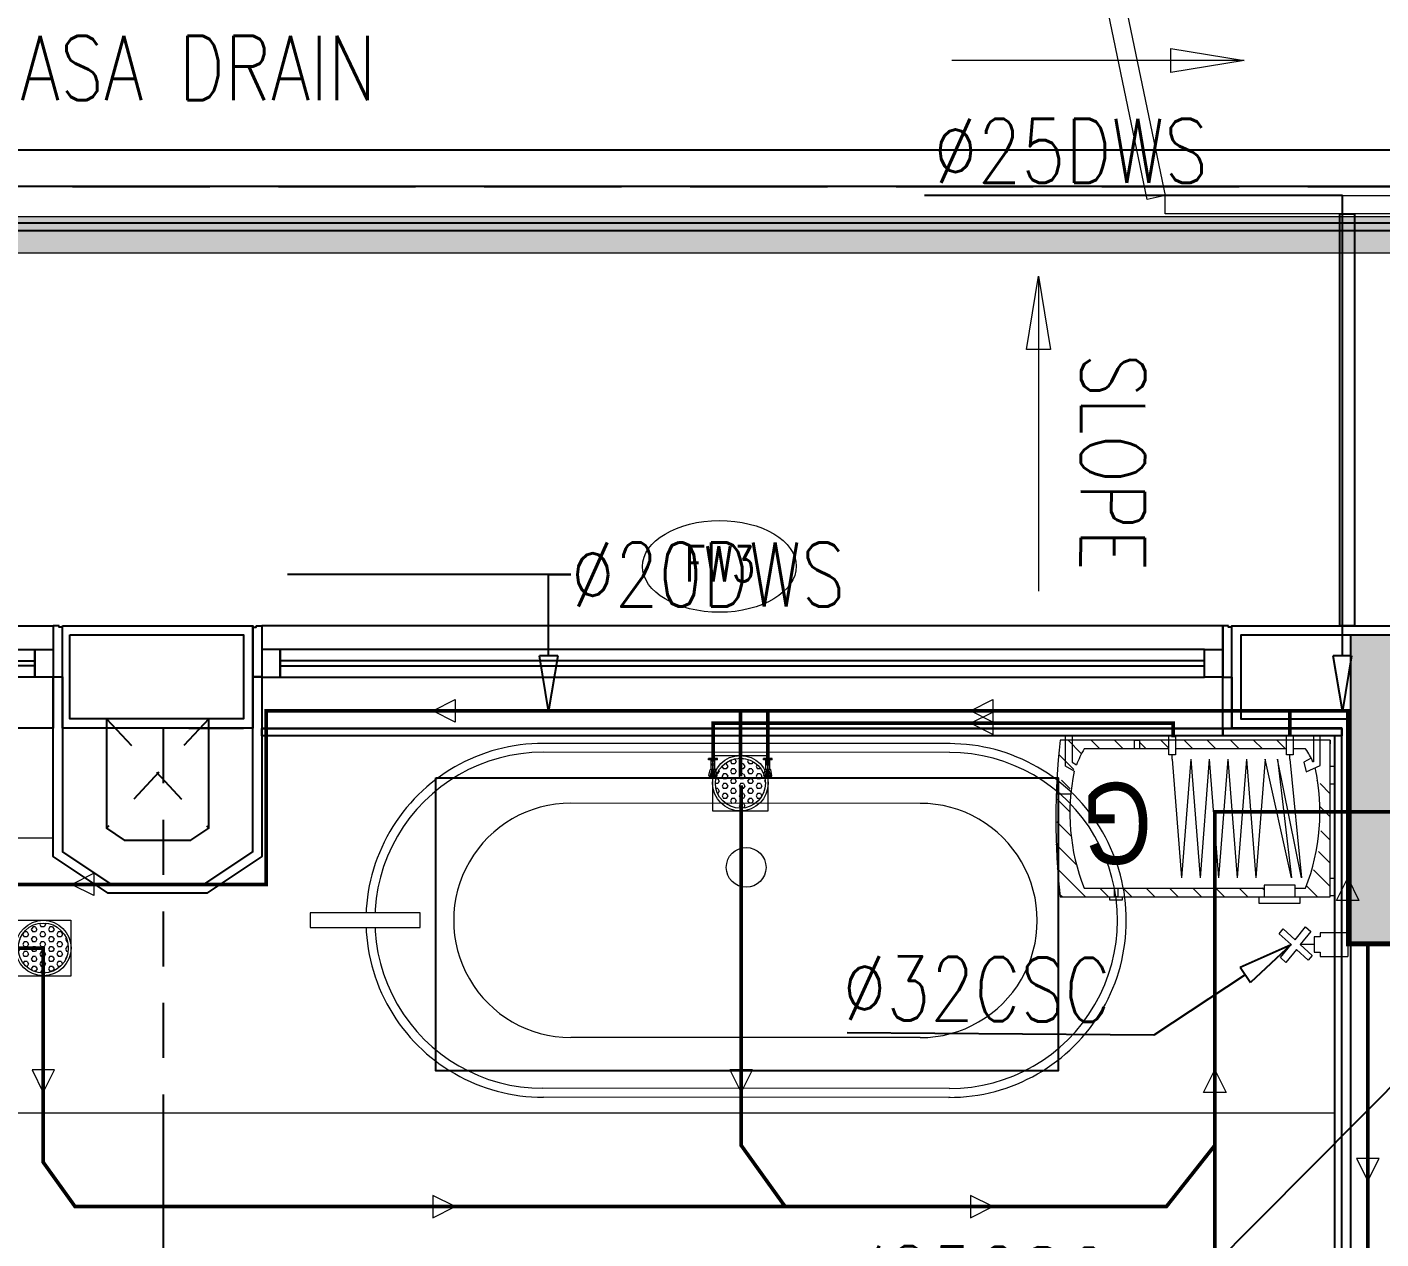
# Model space of a CAD drawing. Header units: metres. Extents: x 42 to 199, y -121 to 268.
# Drawn here: x 90.435 to 94.133, y 44.027 to 47.337 of the extents above; entities that cross this region are included whole.
import ezdxf
from ezdxf import colors
from ezdxf.entities.mleader import LeaderData, LeaderLine
from ezdxf.enums import TextEntityAlignment as Align
from ezdxf.math import Vec2, Vec3

# ---------------------------------------------------------------- set-up
doc = ezdxf.new("R2010")
doc.units = ezdxf.units.M
doc.header["$LTSCALE"] = 0.3
for name, pattern in [('ACAD_ISO04W100', [30, 24, -3, 0, -3]), ('CONTINOUS', [0]), ('DASHED', [0.75, 0.5, -0.25]), ('HIDDEN', [0.375, 0.25, -0.125])]:
    doc.linetypes.add(name, pattern=pattern)
doc.layers.get('0').update_dxf_attribs({"color": 8})
for name, color, linetype in [('A-Cols', 8, 'Continuous'), ('A-DWV', 8, 'Continuous'), ('A-ELEVATION 3', 8, 'Continuous'), ('A-flooring', 8, 'Continuous'), ('A-Glass', 8, 'Continuous'), ('A-Hidden-Above', 8, 'HIDDEN'), ('A-Plmb-Fixt', 8, 'Continuous'), ('A-Wall-Full', 8, 'Continuous'), ('A-Wall-Plst', 8, 'Continuous')]:
    doc.layers.add(name, color=color, linetype=linetype)
for name, color, linetype, lineweight in [('A-DOOR TAGS', 8, 'Continuous', 9), ('A-Furniture', 8, 'Continuous', 0), ('A-Plumbing Fixtures', 8, 'Continuous', 0), ('AGI- TEXT', 7, 'Continuous', 0), ('AGI-EX  RAIN WATER', 4, 'Continuous', 0), ('AGI-EX RAIN WATER', 4, 'Continuous', 0), ('AGI-FT', 4, 'Continuous', 0), ('AGI-HOT WATER PIPE', 1, 'Continuous', 0), ('AGI-PHE-BV', 4, 'Continuous', 0), ('AGI-PHE-EQT', 5, 'Continuous', 0), ('AGI-PHE-WP', 5, 'ACAD_ISO04W100', 0), ('AGI-PL-PLUMBING EQUPMENT', 4, 'Continuous', 0), ('DA HOUSE ARCH LAYOUT', 8, 'Continuous', 9), ('PHE - DWS', 3, 'DASHED', 0), ('PHE CLAMP', 7, 'Continuous', 0), ('PHE sanfix', 4, 'Continuous', 0)]:
    doc.layers.add(name, color=color, linetype=linetype, lineweight=lineweight)
doc.styles.add('ROMANS', font='romans.shx', dxfattribs={"width": 0.8, "height": 0.5})
doc.styles.add('RomanS-Narrow', font='romans.shx', dxfattribs={"width": 0.75})
doc.styles.get("Standard").update_dxf_attribs({"font": 'arial.ttf'})
doc.styles.add('T225', font='romans.shx', dxfattribs={"width": 0.8, "height": 0.25})
doc.dimstyles.get("Standard").update_dxf_attribs({"dimtxt": 0.3, "dimasz": 0.25, "dimexe": 0.18, "dimexo": 0.0625, "dimgap": 0.09, "dimtad": 0, "dimtih": 1, "dimtoh": 1, "dimzin": 0, "dimdsep": 46, "dimtxsty": 'Standard', "dimblk": 'ARCHTICK', "dimcen": 0.09, "dimclrd": 256, "dimclre": 256, "dimclrt": 256, "dimadec": 0, "dimazin": 0, "dimtfac": 1, "dimtofl": 0, "dimtmove": 0, "dimatfit": 3, "dimfxl": 1, "dimtolj": 1, "dimtzin": 0, "dimlwd": -1, "dimlwe": -1, "dimarcsym": 0})

# ---------------------------------------------------------------- blocks, each defined once
blk = doc.blocks.new('bathtub01')
at = {"layer": 'A-Plumbing Fixtures', "color": 4}
for p, q in [((2348.785199467908, 1918.126830116822), (2347.865174484971, 1918.126830116822)), ((2348.786273203959, 1918.146830689981), (2347.866302108136, 1918.146830689981)), ((2348.718473319576, 1918.011830116822), (2347.928176208304, 1918.011830116822)), ((2348.718473321546, 1917.481834558811), (2347.928179670921, 1917.481835324072)), ((2348.785199467796, 1917.366831263142), (2347.86517448497, 1917.366831263142)), ((2348.786273203957, 1917.346830689982), (2347.866302108138, 1917.346830689982))]:
    blk.add_line(p, q, dxfattribs=at)
blk.add_circle((2348.324741299441, 1917.866830689981), 0.04500128961019833, dxfattribs=at)
for centre, radius, start, end in [((2347.864744332759, 1917.746830689983), 0.4000030333185242, 89.77686624152136, 270.2231337587933), ((2347.864717358381, 1917.746830689982), 0.379999701794077, 89.93107512875252, 270.0689248715937), ((2348.784738266122, 1917.746830689981), 0.4000030333185189, 269.7768662417101, 90.22313375860452), ((2348.784765240501, 1917.746830689981), 0.3799997017936217, 269.9310751288155, 90.06892487149923), ((2347.92816907916, 1917.746833103049), 0.2649977791882843, 89.99804084368037, 270.002290068941), ((2348.71821435842, 1917.746832337816), 0.2649977792164278, 269.9977121784102, 90.00228740520498)]:
    blk.add_arc(centre, radius, start, end, dxfattribs=at)
blk = doc.blocks.new('FK_R_BLR_FINAL FLOOR PLANS_24.09.2020$0$Door Legend-flat-46')
at = {"color": 8, "linetype": 'ByBlock'}
blk.add_ellipse((-0.002139038156883544, 0.1060436137808409), major_axis=(0.2100402622127303, 0.0004315895749531378), ratio=0.5972767563751761, start_param=-3.141592653589793, end_param=3.141592653589793, dxfattribs=at)
blk = doc.blocks.new('zw$BD0')
at = {"layer": 'A-Cols', "ltscale": 0.25}
h = blk.add_hatch(color=256, dxfattribs=at)
h.dxf.hatch_style = 1
h.paths.add_polyline_path([(-0.1150036529074043, -0.4199912705855411), (-0.1149963470925712, 0.4199912705855411), (0.1150036529074328, 0.4199912705855411), (0.1149963470925996, -0.4199912705855411)])
blk.add_lwpolyline([(0.1149963470925996, -0.4199912705855411), (-0.1150036529074043, -0.4199912705855411), (-0.1149963470925712, 0.4199912705855411), (0.1150036529074328, 0.4199912705855411)], close=True, dxfattribs=at)
blk = doc.blocks.new('*U134')
at = {"color": 8}
for points in [[(4.391424628025996, -0.02500021300248464), (4.441424628026178, -0.02500021300248464), (4.441424628026178, 0.04999978699751537), (4.391424628025906, 0.04999978699751537)], [(4.441424628026178, 0.04999978699746989), (4.441424628026178, -0.02500021300248464), (6.446329430830338, -0.02500021300168732), (6.446329430830338, 0.04999978699826721)], [(6.49632943083052, -0.02500021300168732), (6.446329430830338, -0.02500021300168732), (6.446329430830338, 0.04999978699831269), (6.496329430830428, 0.04999978699831269)]]:
    blk.add_lwpolyline(points, close=True, dxfattribs=at)
at = {"layer": 'A-Glass', "color": 8}
blk.add_lwpolyline([(4.441424628026178, 0.01949978699760177), (4.441424628026178, 0.005499786997383484), (6.446329430830338, 0.005499786998180805), (6.446329430830338, 0.01949978699839909)], close=True, dxfattribs=at)
blk = doc.blocks.new('*U135')
at = {"color": 8}
for points in [[(4.391424628025996, -0.02500021300248464), (4.441424628026178, -0.02500021300248464), (4.441424628026178, 0.04999978699751537), (4.391424628025906, 0.04999978699751537)], [(4.441424628026178, 0.04999978699746989), (4.441424628026178, -0.02500021300248464), (6.966429835459636, -0.02500021300074033), (6.966429835459636, 0.04999978699921419)], [(7.016429835459818, -0.02500021300074033), (6.966429835459636, -0.02500021300074033), (6.966429835459636, 0.04999978699925967), (7.016429835459727, 0.04999978699925967)]]:
    blk.add_lwpolyline(points, close=True, dxfattribs=at)
at = {"layer": 'A-Glass', "color": 8}
blk.add_lwpolyline([(4.441424628026178, 0.01949978699760177), (4.441424628026178, 0.005499786997383484), (6.966429835459636, 0.00549978699912779), (6.966429835459636, 0.01949978699934607)], close=True, dxfattribs=at)
blk = doc.blocks.new('SCREEN')
at = {"layer": 'A-Furniture', "color": 8}
for points in [[(193.4445466271853, -52.95830702083845), (193.1126360114281, -51.36297339154116), (193.161587791031, -51.35278892917412), (193.4934984067882, -52.94812255847141)], [(195.1229936494076, -52.99811587064482), (193.4934986216233, -52.99812259878117), (193.4934984151748, -52.94812259878159), (195.1229934429591, -52.94811587064525)]]:
    blk.add_lwpolyline(points, close=True, dxfattribs=at)
at = {"layer": 'A-Hidden-Above', "color": 8, "linetype": 'Continuous', "ltscale": 3}
blk.add_lwpolyline([(209.7584332127927, -52.82311120047046), (209.7584332127927, -52.92311135464521), (185.4460168572197, -52.92311157550193), (185.3460643807467, -52.82311120047046)], close=True, dxfattribs=at)
blk = doc.blocks.new('BEAM LAYOUTS AND DEPTS AS PER SITE')
at = {"layer": 'A-Hidden-Above', "color": 8, "ltscale": 2}
blk.add_lwpolyline([(94.0261769086537, 45.4215679287018), (90.80617690864796, 45.4215679287018), (90.80617690864796, 41.86198223655867), (94.0261769086537, 41.86198223655867)], close=True, dxfattribs=at)
blk = doc.blocks.new('DA HOUSE ARCH LAYOUT')
at = {"color": 8, "transparency": 33554687}
blk.add_wipeout([(-11.749993890140061, 107.62999999999684), (-11.749993890134832, 78.68316207252866), (-4.669947249367226, 77.97929597043411), (-4.6699472541959075, 87.36994828760794), (20.940069732031287, 87.36994828760794), (20.940000278969116, 97.27000000000086), (30.137576517736715, 97.27000000000089), (30.137576517736715, 95.80041612293333), (30.150853751838028, 95.62017819422817), (30.206788362717052, 95.39363502803582), (30.290834200042696, 95.20583561426619), (30.42669194897715, 95.00818116519025), (30.587658875986705, 94.84929653419218), (30.746887007883334, 94.73851003840517), (30.915640343076813, 94.65645209638627), (31.11673982195968, 94.59626457431013), (31.367576517736705, 94.57041612293332), (31.672066553481056, 94.60870062914617), (31.947461873865947, 94.71568898040077), (32.18140752564379, 94.87814767472051), (32.441019651068004, 95.19989981216071), (32.49335452805222, 95.30491246856735), (32.558368714863875, 95.49233505687933), (32.586894798687396, 95.63866653332204), (32.596665807040985, 95.84773967856421), (32.578165097632265, 96.01807477823215), (32.54039968245745, 96.17107206082505), (32.47805869552529, 96.32931056685757), (32.42796384117911, 96.42369673733003), (32.3564891339726, 96.53182014086697), (32.22882999988488, 96.661473840979), (32.116124356404995, 96.77641619118387), (31.991422086181707, 96.86047117184899), (31.878629225632903, 96.91922134715779), (31.384318983086548, 97.03030217044099), (31.384318983086565, 97.16948897767845), (32.02480338966619, 97.16948897767845), (32.02480338966619, 106.33054221851091), (12.66245719179443, 106.3300000000005), (12.662374941911095, 107.62999999999163)], dxfattribs=at).dxf.layer = 'A-ELEVATION 3'
at = {"layer": 'A-DWV', "color": 8, "linetype": 'Continuous'}
blk.add_lwpolyline([(-3.085000471776823, 106.3301849102654), (-3.125000471776843, 106.3301849102654), (-3.124999785354532, 107.4549906560908), (-3.084999785354512, 107.4549906560908)], close=True, dxfattribs=at)
at = {"layer": 'A-ELEVATION 3', "color": 8, "ltscale": 0.25}
blk.add_line((-6.33999999998457, 104.9995856921438), (-6.33999999998457, 103.9449999999991), dxfattribs=at)
at = {"layer": 'A-ELEVATION 3', "color": 8}
for points in [[(-8.744902665383847, 106.3300775533861), (-6.639997862579321, 106.3300211074613), (-6.639997862579321, 106.0499904559786), (-8.744902665383847, 106.0500469019034)], [(-3.444997862558466, 106.3300775533861), (-6.07000306999231, 106.3300211074613), (-6.07000306999231, 106.0499904559786), (-3.444997862558466, 106.0500469019034)]]:
    blk.add_lwpolyline(points, close=True, dxfattribs=at)
for points in [[(-6.623991133775519, 106.3300775533861), (-6.639997862579321, 106.3300775533861), (-6.639997862579321, 106.1900234509475), (-6.614999999999611, 106.1900234509475), (-6.614999999999611, 106.3260775533855), (-6.623991133775519, 106.3260775533855), (-6.623991133775519, 106.3300775533855)], [(-6.086007661375788, 106.3300775533861), (-6.070000932571986, 106.3300775533861), (-6.070000932571986, 106.1900234509475), (-6.094998795151696, 106.1900234509475), (-6.094998795151696, 106.3260775533855), (-6.086007661375788, 106.3260775533855), (-6.086007661375788, 106.3300775533855)], [(-3.428991133754721, 106.3300622811424), (-3.444997862558466, 106.3300622811424), (-3.444997862558466, 106.1900081787038), (-3.419999999978813, 106.1900081787038), (-3.419999999978813, 106.3260622811418), (-3.428991133754721, 106.3260622811418), (-3.428991133754721, 106.3300622811418)]]:
    blk.add_lwpolyline(points, dxfattribs=at)
at = {"layer": 'A-flooring', "color": 8}
for points in [[(-6.614998931289449, 106.1900234509475), (-6.614999999999611, 105.7126999442949), (-6.482430507170875, 105.6243161314969), (-6.227570517429513, 105.6243205696214), (-6.09500093257202, 105.7127002928598), (-6.09500093257202, 106.1900234509475), (-6.070000932571986, 106.1900234509475), (-6.070000932571986, 105.6993206988976), (-6.22000093257202, 105.5993206988976), (-6.489999999999611, 105.599316002215), (-6.639999999999645, 105.6993206988976), (-6.639998931289483, 106.1900234509475)], [(-3.444997862558409, 106.1900057817217), (-3.419999999978813, 106.1900057817217), (-3.419999999978813, 106.0495856921437), (-3.444997862558409, 106.0495856921437)], [(-3.444997862558409, 106.0495856921437), (-3.119999999999891, 106.0495856921437), (-3.119999999999891, 106.0295856921437), (-3.444997862558409, 106.0295856921437)], [(-3.1399999999785, 102.5100000000008), (-3.119999999978461, 102.5100000000008), (-3.119999999993354, 106.0295856921437), (-3.139999999993336, 106.0295856921437)]]:
    blk.add_lwpolyline(points, close=True, dxfattribs=at)
at = {"layer": 'A-flooring', "color": 8, "transparency": 33554521}
blk.add_lwpolyline([(-3.444997862558409, 106.0295856921437), (-6.070000932571986, 106.0295856921437), (-6.070000932571986, 106.0495856921437), (-3.444997862558409, 106.0495856921437)], close=True, dxfattribs=at)
at = {"layer": 'A-Hidden-Above', "color": 8}
for p, q in [((-6.215000932571968, 106.075508111663), (-6.494999999999607, 105.7769203222018)), ((-6.494999999999607, 106.075508111663), (-6.215000932571968, 105.7769223438783))]:
    blk.add_line(p, q, dxfattribs=at)
at = {"layer": 'A-Plmb-Fixt', "color": 8}
blk.add_lwpolyline([(-5.595000466275394, 105.9145856921437), (-3.895000466275405, 105.9145856921437), (-3.895000466275405, 105.1145856921437), (-5.595000466275394, 105.1145856921437)], close=True, dxfattribs=at)
at = {"layer": 'A-Wall-Full', "color": 8, "transparency": 33554687}
blk.add_lwpolyline([(-6.595000932573498, 106.3050576437847), (-6.120000932571998, 106.3050576437847), (-6.120000932571998, 106.075508111663), (-6.595000932573498, 106.075508111663)], close=True, dxfattribs=at)
blk.add_lwpolyline([(-6.494999999999607, 106.075508111663), (-6.494999999999607, 105.7769203222018), (-6.446096959857016, 105.7443167642264), (-6.263904543009517, 105.74431993692), (-6.215000932571968, 105.7769223438783), (-6.215000932571968, 106.075508111663)], dxfattribs=at)
at = {"layer": 'A-Wall-Plst', "color": 8}
blk.add_lwpolyline([(-6.614998931289449, 106.3297982170084), (-6.09500093257202, 106.3300576437848), (-6.09500093257202, 106.050508111663), (-6.614998931289449, 106.0502486848866)], close=True, dxfattribs=at)
at = {"layer": 'A-Cols', "color": 8, "ltscale": 0.25}
blk.add_blockref('zw$BD0', (-2.980003652906646, 105.8849952585409), dxfattribs=at)
at = {"layer": 'A-DOOR TAGS', "color": 8}
ref = blk.add_blockref('FK_R_BLR_FINAL FLOOR PLANS_24.09.2020$0$Door Legend-flat-46', (-4.817874657658137, 106.3861158533946), dxfattribs=at)
ref.add_attrib('D1', 'FW3', dxfattribs={"layer": '0', "height": 0.09600000000002182, "style": 'RomanS-Narrow', "width": 0.7500000000000001}).set_placement((-4.818903797099608, 106.4991710497619, -3.366162431542412e-06), align=Align.MIDDLE)
at = {"layer": 'A-DWV', "color": 8, "xscale": -1}
blk.add_blockref('*U134', (-2.248573234553419, 106.2150059947224), dxfattribs=at)
at = {"layer": 'A-DWV', "color": 8}
blk.add_blockref('*U135', (-10.46142769801821, 106.2150059947224), dxfattribs=at)
at = {"layer": 'A-Plmb-Fixt', "color": 8, "xscale": 1.207748625537557, "yscale": 1.207748625537557, "zscale": 1.207748625537557, "rotation": 359.9728977485148}
blk.add_blockref('bathtub01', (-2842.028354190832, -2209.289180135073), dxfattribs=at)
at = {"color": 8}
blk.add_wipeout([(-5.637772638703723, 105.5454569453261), (-5.93777263870372, 105.5454569453261), (-5.93777263870372, 105.5054569453261), (-5.637772638703723, 105.5054569453261)], dxfattribs=at).dxf.layer = 'A-ELEVATION 3'
at = {"layer": 'A-ELEVATION 3', "color": 8}
blk.add_lwpolyline([(12.66237494476582, 107.5299581914606), (-11.65004141359361, 107.5299581914606), (-11.64999999999861, 87.46994648830665), (-3.900157825291615, 87.46995921127939), (-3.899999991796449, 91.47000000000025)], dxfattribs=at)
at = {"layer": 'A-Glass', "color": 8}
blk.add_lwpolyline([(12.51245719026383, 107.4299581903007), (-11.55004120714489, 107.4299581914606), (-11.55000020644729, 87.56994665247719), (-4.000153879578761, 87.56995904711526), (-3.999999999922466, 91.46999960542053), (-4.019999999906872, 91.47000039457996), (-4.020153090436224, 87.58995901428244), (-11.53000024773701, 87.58994668531129), (-11.5300411658551, 107.4099581914606), (12.51245719034569, 107.4099581903007)], close=True, dxfattribs=at)
at = {"layer": 'A-Hidden-Above', "color": 8, "ltscale": 5}
blk.add_lwpolyline([(-11.64999999999867, 87.47000000000025), (-11.64999999999867, 107.529958191451), (12.66237503925305, 107.5285796529441), (12.66245719179443, 106.3300000000005)], dxfattribs=at)
at = {"layer": 'A-Plumbing Fixtures', "color": 8}
blk.add_lwpolyline([(-9.54999999999319, 104.9995856921438), (-3.139999999991232, 104.9995856921438), (-3.139999999991232, 106.0295856921437), (-6.070000932571986, 106.0295856921437), (-6.070000932571986, 105.6993206988976), (-6.22000093257202, 105.5993206988976), (-6.490238528594034, 105.5994750287466), (-6.639999999999645, 105.6993206988976), (-6.639999465644564, 105.7495194438323), (-8.744900527963523, 105.7496519404554), (-8.744900527963523, 105.6995856921438), (-8.894900527963557, 105.5995856921438), (-9.549998234959958, 105.599567292476)], close=True, dxfattribs=at)
at = {"layer": 'A-Plumbing Fixtures', "color": 4}
blk.add_lwpolyline([(-5.637772638703723, 105.5454569453261), (-5.937772638703734, 105.5454569453261), (-5.937772638703734, 105.5054569453261), (-5.637772638703723, 105.5054569453261)], close=True, dxfattribs=at)
at = {"layer": 'A-Wall-Full', "color": 8, "transparency": 33554687}
blk.add_lwpolyline([(-4.51499999999993, 97.45500000000064), (-4.51499999999993, 102.2350000000009), (-6.594999999999629, 102.2350000000009), (-6.594999999999629, 103.9199999999991), (-6.364999999999441, 103.9199999999991), (-6.364999999999441, 102.4650000000007), (-3.939997862558528, 102.4650000000007), (-3.939997862558528, 102.3400000000007), (-3.399997862558507, 102.3400000000007), (-3.399997862558507, 102.4650000000007), (-3.094999999999857, 102.4650000000007), (-3.094999999999857, 106.0750469019034), (-3.394999999978779, 106.0749654981863), (-3.394999999978779, 106.3050576437847), (-2.864999999998759, 106.3050576437847)], dxfattribs=at)
at = {"layer": 'A-Wall-Plst', "color": 8}
blk.add_lwpolyline([(-6.619999999999663, 102.2100000000009), (-6.619999999999663, 103.9449999999991), (-6.339999999999463, 103.9449999999991), (-6.339999999999463, 102.4900000000007), (-3.914997862558494, 102.4900000000007), (-3.914997862558494, 102.3650000000007), (-3.424997862558484, 102.3650000000007), (-3.424997862558484, 102.4900000000007), (-3.119999999999891, 102.4900000000007), (-3.119999999999891, 106.0500401173399), (-3.419999999978813, 106.0499587136229), (-3.419999999978813, 106.3300576437848), (-2.839999999998781, 106.3300576437848)], dxfattribs=at)
at = {"layer": 'A-Cols', "color": 8}
blk.add_blockref('BEAM LAYOUTS AND DEPTS AS PER SITE', (-97.14617690863247, 60.62801776344192), dxfattribs=at)
at = {"layer": 'A-Hidden-Above', "color": 8, "ltscale": 0.25}
blk.add_blockref('SCREEN', (-197.0960582708815, 160.4531112004621), dxfattribs=at)
blk = doc.blocks.new('CARE-FTLOOR TRAP')
at = {"layer": 'PHE sanfix', "ltscale": 0.025}
h = blk.add_hatch(dxfattribs=at)
h.set_pattern_fill('HEX', color=256, scale=94.70752068547282, angle=179.1252888537042, style=0)
h.set_pattern_definition([(179.1252888537042, (3474.058323983554, -9141.881599650631), (-0.3130258950920054, -20.50239025053673), [11.8384400856841, -23.6768801713682]), (299.1252888537041, (3474.058323983554, -9141.881599650631), (17.91210374281323, 9.980106748076324), [11.83844008568409, -23.67688017136819]), (239.1252888537042, (3462.221263457395, -9141.700874063376), (17.59907784772122, -10.52228350246041), [11.83844008568409, -23.67688017136817])])
h.paths.add_polyline_path([(-104.1661326390313, 1.590385146264452, 1), (104.1661326391186, -1.590385146249901, 1)])
for p, q in [((-116.4994204005925, -114.6699595595564), (-112.7738224631757, 117.3682988210785)), ((-112.7738224631757, 117.3682988210785), (115.8309370277566, 113.6978290277766)), ((115.8309370277566, 113.6978290277766), (112.1053392151953, -118.3404293979693)), ((112.1053392151953, -118.3404293979693), (-116.4994204005925, -114.6699595595564))]:
    blk.add_line(p, q, dxfattribs=at)
for radius in [115.5431752362768, 104.1782727540202]:
    blk.add_circle((0, 0), radius, dxfattribs=at)
blk = doc.blocks.new('JRKGRG')
at = {"layer": 'AGI-PL-PLUMBING EQUPMENT', "color": 4, "linetype": 'Continuous', "lineweight": 0, "ltscale": 50}
for p, q in [((2755326.877388259, -167815.3750904262, -5.554177062138695e-05), (2755326.877388259, -167846.9330623896, -5.554177062138695e-05)), ((2755330.955130888, -167815.3750904262, -5.554177062138695e-05), (2755326.877388259, -167815.3750904262, -5.554177062138695e-05)), ((2755330.955130888, -167815.3750904262, -5.554177062138695e-05), (2755330.955130888, -167846.9330623896, -5.554177062138695e-05)), ((2755366.126629169, -167822.7872859237, -5.554177322115291e-05), (2755366.126629169, -167839.5208668913, -5.554177322115291e-05)), ((2755388.038582637, -167816.6617645852, -5.554177322115291e-05), (2755367.602706502, -167820.9677751011, -5.554177322115291e-05)), ((2755390.281432355, -167818.4812754079, -5.554177322115291e-05), (2755390.281432355, -167843.8268774004, -5.554177322115291e-05)), ((2755330.955130888, -167846.9330623896, -5.554177062138695e-05), (2755326.877388259, -167846.9330623896, -5.554177062138695e-05)), ((2755343.412295702, -167824.1294364114, -5.554180296159636e-05), (2755330.955130888, -167824.1294364114, -5.554179956801205e-05)), ((2755344.865880029, -167831.1540764076, -5.554177467433261e-05), (2755330.955130888, -167831.1540764076, -5.554177062138695e-05)), ((2755366.126629169, -167838.1787164102, -5.554180981529729e-05), (2755330.955130888, -167838.1787164102, -5.554179956801205e-05)), ((2755366.126629169, -167824.1294364114, -5.554180981529729e-05), (2755343.412295702, -167824.1294364114, -5.554180296159636e-05)), ((2755366.126629169, -167831.1540764076, -5.55417808687266e-05), (2755352.215880029, -167831.1540764076, -5.554177681578095e-05)), ((2755388.038582637, -167845.6463882232, -5.554177322115291e-05), (2755367.602706502, -167841.3403777141, -5.554177322115291e-05))]:
    blk.add_line(p, q, dxfattribs=at)
at = {"layer": 'AGI-PL-PLUMBING EQUPMENT', "color": 4, "linetype": 'Continuous', "lineweight": 0}
for p, q in [((2755326.877388259, -167826.2540764075, -5.55417705949481e-05), (2755326.125295236, -167826.2540764075, -0.0007365651531198213)), ((2755326.877388259, -167836.0540764079, -5.554177063079831e-05), (2755326.125295236, -167836.0540764079, -0.0007365651531542046))]:
    blk.add_line(p, q, dxfattribs=at)
at = {"layer": 'AGI-PL-PLUMBING EQUPMENT', "color": 4, "linetype": 'Continuous', "lineweight": 0, "ltscale": 0.3}
blk.add_line((2755326.877388259, -167831.1540764079, -5.554177062138695e-05), (2755326.125295236, -167831.1540764079, -5.554177062138695e-05), dxfattribs=at)
at = {"layer": 'AGI-PL-PLUMBING EQUPMENT', "color": 4, "linetype": 'Continuous', "lineweight": 0, "ltscale": 50, "elevation": -5.554177062141415e-05}
for points in [[(2755390.28143425, -167821.317757326), (2755366.126629398, -167827.5543960959)], [(2755390.281432355, -167827.0561950711), (2755366.126629496, -167829.4288800618)], [(2755390.281432355, -167835.2954935728), (2755366.126629496, -167832.5120392055)], [(2755390.281432355, -167840.9903972873), (2755366.126629169, -167834.3865234953)]]:
    blk.add_lwpolyline(points, dxfattribs=at)
for points in [[(2755390.281432251, -167840.9903974169, 0.3727064056128331), (2755390.28143425, -167821.317757326)], [(2755390.281431939, -167835.2954947217, 0.1765557106769513), (2755390.281430785, -167827.0126545367)]]:
    blk.add_lwpolyline(points, format="xyb", dxfattribs=at)
at = {"layer": 'AGI-PL-PLUMBING EQUPMENT', "color": 4, "linetype": 'Continuous', "lineweight": 0, "ltscale": 50}
blk.add_circle((2755348.540880029, -167831.1540764076, -5.554177574505676e-05), 3.675, dxfattribs=at)
for centre, radius, start, end in [((2755367.986092692, -167822.7872859237, -5.554177322115291e-05), 1.859463529519999, 101.8986469311019, 180), ((2755388.421968833, -167818.4812754079, -5.554177322115291e-05), 1.859463529519999, 0, 101.8986469311019), ((2755378.918660755, -167831.1540762191, -5.554177062138695e-05), 17.02094020785788, 311.8802383992125, 48.11975479222939), ((2755367.986092692, -167839.5208668913, -5.554177322115291e-05), 1.859463529519999, 180, 258.1013530688981), ((2755388.421968833, -167843.8268774004, -5.554177322115291e-05), 1.859463529519999, 258.1013530688981, 0)]:
    blk.add_arc(centre, radius, start, end, dxfattribs=at)
blk = doc.blocks.new('direction')
at = {"color": 0}
blk.add_lwpolyline([(-1.224999999976717, 2.450000000004366), (0, 0), (1.224999999976717, 2.450000000004366), (-1.224999999976717, 2.450000000004366)], dxfattribs=at)
blk = doc.blocks.new('BV')
at = {"layer": 'AGI-PHE-BV'}
for p, q in [((4734.47659712637, -2917.555045034763), (4734.47659712637, -2919.079588978308)), ((4734.47659712637, -2917.555045034763), (4735.776054430555, -2917.555045034763)), ((4735.776054430555, -2919.079588978308), (4735.776054430555, -2917.555045034763)), ((4734.47659712637, -2919.079588978308), (4734.700856945591, -2919.079588978308)), ((4734.700856945591, -2919.079588978308), (4734.700856945591, -2919.418374224276)), ((4735.551794611333, -2919.418374224276), (4735.551794611333, -2919.079588978308)), ((4735.551794611333, -2919.079588978308), (4735.776054430555, -2919.079588978308)), ((4734.143713980284, -2919.885625637075), (4734.410573048298, -2919.592938769575)), ((4734.859466710599, -2920.469112148133), (4734.143713980284, -2919.885625637075)), ((4734.410573048298, -2919.592938769575), (4735.126325778462, -2920.176425280936)), ((4734.700856945591, -2919.418374224276), (4735.551794611333, -2919.418374224276)), ((4735.126325778462, -2919.418374224276), (4735.126325778462, -2920.176425280936)), ((4735.126325778462, -2920.176425280936), (4735.725002609919, -2919.519805861188)), ((4735.991861677782, -2919.737351194588), (4735.393184846287, -2920.393970614488)), ((4735.725002609919, -2919.519805861188), (4735.991861677782, -2919.737351194588)), ((4734.260789879142, -2921.125731567881), (4734.859466710599, -2920.469112148133)), ((4735.126325778462, -2920.686657481534), (4734.527648946967, -2921.343276901735)), ((4735.842078508627, -2921.270143993046), (4735.126325778462, -2920.686657481534)), ((4735.393184846287, -2920.393970614488), (4736.108937576603, -2920.977457125546)), ((4734.527648946967, -2921.343276901735), (4734.260789879142, -2921.125731567881)), ((4736.108937576603, -2920.977457125546), (4735.842078508627, -2921.270143993046))]:
    blk.add_line(p, q, dxfattribs=at)
blk = doc.blocks.new('_ClosedBlank')
at = {"color": 0, "linetype": 'ByBlock', "lineweight": -2}
for p, q in [((-1, 0.1666666666666667), (0, 0)), ((-1, 0.1666666666666667), (-1, -0.1666666666666667)), ((0, 0), (-1, -0.1666666666666667))]:
    blk.add_line(p, q, dxfattribs=at)
blk = doc.blocks.new('CARE GYZER')
at = {"layer": 'PHE sanfix', "linetype": 'Continuous', "ltscale": 0.2}
h = blk.add_hatch(dxfattribs=at)
h.set_pattern_fill('ANSI31', color=1, scale=0.4599654795504084, angle=-89.8074450808994, style=0)
h.set_pattern_definition([(315.1925549191005, (497.5569102890304, 939.8160084399251), (1.029175676924088, 1.036116566487546), [])])
edge = h.paths.add_edge_path()
edge.add_line((23.36946103528258, -4.734708107921498), (24.81250947485118, -4.704977057540842))
edge.add_arc((-10.85517502714204, -5.408908452521238), 35.67463016125838, 1.130633044119772, 8.853924964183426)
edge.add_line((24.39435475642676, 0.08198283941510454), (19.58233342545373, 0.06581093505519675))
edge.add_line((19.58233342545373, 0.06581093505519675), (19.58493038801771, -0.7069267067554392))
edge.add_line((19.58493038801771, -0.7069267067554392), (22.27720083410324, -0.6978787127474133))
edge.add_arc((5.457328589623387, -7.415078362153949), 18.1115673935364, 8.510588053210881, 21.769836495636014, ccw=False)
h.paths.add_polyline_path([(19.29055414351842, -0.7079160258263073), (19.28795718095353, 0.06482161598432867), (6.26469445326984, 0.02105394647514913), (6.267291415832005, -0.7516836953363963)])
edge = h.paths.add_edge_path()
edge.add_line((2.561990106901249, -0.7641362125368687), (3.507514123645706, -0.7609585616246477))
edge.add_line((3.507514123645706, -0.7609585616246477), (3.504917161081721, 0.01177908018689777))
edge.add_line((3.504917161081721, 0.01177908018689777), (0.3679703056341168, 0.00123664883813035))
edge.add_line((0.3679703056341168, 0.00123664883813035), (0.4040804517144352, -10.74349627540596))
edge.add_line((0.4040804517144352, -10.74349627540596), (1.305607700488508, -10.7404664857504))
edge.add_line((1.305607700488508, -10.7404664857504), (1.298042332659861, -8.489357981507965))
edge.add_line((1.298042332659861, -8.489357981507965), (1.3203271724558, -7.889117570522725))
edge.add_arc((13.37675774000832, -6.319496602008751), 12.15817535714194, 152.8112128871716, 187.4175903840802, ccw=False)
edge = h.paths.add_edge_path()
edge.add_line((1.61143888800413, -10.7893987486296), (1.53783238540111, -10.72845685947503))
edge.add_line((1.53783238540111, -10.72845685947503), (1.535235422843492, -9.955719217678036))
edge.add_line((1.535235422843492, -9.955719217678036), (1.72533933342012, -11.36959303608881))
edge.add_arc((20.01893291095118, -7.477021415014695), 18.70314625417545, 185.7832536708424, 192.0124302349763, ccw=False)
edge.add_line((1.410981875876704, -9.361653496177475), (1.465677401788334, -9.840152773360165))
edge.add_line((1.465677401788334, -9.840152773360165), (1.61143888800413, -10.7893987486296))
h.paths.add_polyline_path([(4.294292891595433, -13.1482920574017), (4.296889862256648, -13.92103210746336), (14.19529108355437, -13.88776625370792), (14.19269411289952, -13.11502620364536)])
h.paths.add_polyline_path([(17.39663273439601, -13.87700500054871), (17.39403577183202, -13.10426735875899), (14.7814466018981, -13.11304756550726), (14.78404356446208, -13.88578520730152)])
edge = h.paths.add_edge_path()
edge.add_line((24.44118730650462, -13.85333256308422), (24.79225915580264, -9.0637850950543))
edge.add_line((24.79225915580264, -9.0637850950543), (23.53296568183285, -8.555349014433261))
edge.add_arc((16.66613542666223, -9.144672657403241), 6.892072265254482, -34.897699694921414, 4.905206840734991, ccw=False)
edge.add_line((22.31883973314052, -13.0877164224421), (17.8356001385846, -13.10278338015451))
edge.add_line((17.8356001385846, -13.10278338015451), (17.838197109254, -13.87552343020889))
edge.add_line((17.838197109254, -13.87552343020889), (24.44118730650462, -13.85333256308422))
edge = h.paths.add_edge_path()
edge.add_line((24.81643517943394, -4.717703556262741), (23.37138651165157, -4.747607234507136))
edge.add_arc((12.69954893960307, -6.888556105631277), 10.88447422859523, -4.34354788758651, 11.343903914563214, ccw=False)
edge.add_line((23.55276140848036, -7.71290939055234), (23.96482766181089, -8.357984867214327))
edge.add_line((23.96482766181089, -8.357984867214327), (24.39076823084997, -10.66288349462411))
edge.add_line((24.39076823084997, -10.66288349462411), (24.71694989875398, -10.67998167040795))
edge.add_arc((105.6017649977829, -9.047639116681664), 80.90128463638139, 176.9319939851916, 181.1561335094904, ccw=False)
at = {"layer": 'PHE sanfix', "color": 1, "linetype": 'ByBlock', "lineweight": -2}
for p, q in [((0.0002782460005619214, -0.08279331876565266), (0.3682485516337692, -0.08155666992661281)), ((0.005534003562388534, -1.646667117670404), (0.3735043091883199, -1.645430468832274)), ((0.03372434648917988, -10.03482775366138), (0.4016946521160207, -10.03359110482324)), ((0.0389801040664679, -11.59870155256613), (0.4069504096923993, -11.597464903728))]:
    blk.add_line(p, q, dxfattribs=at)
at = {"layer": 'PHE sanfix', "color": 8, "linetype": 'ByBlock'}
for p, q in [((3.996825024988539, -12.22935561239592), (2.946782544809139, -1.682779183223829)), ((2.946782544809139, -1.682779183223829), (5.104550478762576, -12.22563284625176)), ((5.104550478762576, -12.22563284625176), (3.823632023021673, -1.679832328892189)), ((3.823632023021673, -1.679832328892189), (6.204646858744127, -12.22193571936441)), ((6.204646858744127, -12.22193571936441), (6.997124391535181, -1.669167077941893)), ((7.860513234045357, -12.21637079959237), (6.997124391535181, -1.669167077941893)), ((7.860513234045357, -12.21637079959237), (8.652990766845505, -1.663602158168942)), ((9.516379609362957, -12.21080587981851), (8.652990766845505, -1.663602158168942)), ((9.516379609362957, -12.21080587981851), (10.3088571421622, -1.658037238395991)), ((11.17224598467965, -12.20524096004556), (10.3088571421622, -1.658037238395991)), ((11.17224598467965, -12.20524096004556), (11.96472351747161, -1.652472318622131)), ((12.82811235999543, -12.19967604027261), (11.96472351747161, -1.652472318622131)), ((12.82811235999543, -12.19967604027261), (13.6205898927883, -1.64690739884918)), ((14.48397873530485, -12.19411112049875), (13.6205898927883, -1.64690739884918))]:
    blk.add_line(p, q, dxfattribs=at)
at = {"layer": 'PHE sanfix', "color": 1}
for p, q in [((23.55731528504111, -9.067935407945697), (24.82715785753135, -9.063667809940853)), ((2.117697110036715, -12.34613522230666), (2.754927997631057, -11.98348347503179)), ((2.754927997631057, -11.98348347503179), (2.54499656788721, -11.10514275536298)), ((3.996825024988539, -12.22935561239592), (3.998198167611008, -12.63794024131676)), ((14.48397873530485, -12.19411112049875), (14.48535187792095, -12.60269574941958))]:
    blk.add_line(p, q, dxfattribs=at)
at = {"layer": 'PHE sanfix', "color": 1, "linetype": 'ByBlock', "lineweight": -2}
blk.add_lwpolyline([(0.4137166437876658, -13.61078764155263), (0.4148031298036585, -13.9340763444452), (24.44118758059813, -13.85333015386823, 0.0583903415570606), (24.39435475642676, 0.08198283941510454), (0.3679703056341168, 0.00123664883813035), (0.4148031298036585, -13.9340763444452)], format="xyb", close=True, dxfattribs=at)
for points in [[(6.724657335304073, 0.02259975752349419), (6.722802362048242, 0.5745552159614817), (3.043099305797114, 0.5621887275765403), (3.044954279052945, 0.01023326913855271)], [(0.005534003562388534, -1.646667117670404), (0.0002782460005619214, -0.08279331876565266)], [(0.0389801040664679, -11.59870155256613), (0.03372434648917988, -10.03482775366138)]]:
    blk.add_lwpolyline(points, dxfattribs=at)
at = {"layer": 'PHE sanfix', "color": 1}
blk.add_lwpolyline([(3.504917161081721, 0.01177908018689777), (3.508441610262707, -1.036936290844096), (6.268218902457193, -1.027661424554935), (6.26469445326984, 0.02105394647514913)], close=True, dxfattribs=at)
at = {"layer": 'PHE sanfix', "color": 1, "ltscale": 0.5}
for points in [[(19.98710076163934, 0.06717124876286107), (18.8831898447761, 0.06346130224756052), (18.88220052570341, 0.3578375467486694), (19.98611144256574, 0.3615474932630605)], [(19.29055414351842, -0.7079160258263073), (19.28795718095353, 0.06482161597068625), (19.58233342545373, 0.06581093504155433), (19.58493038801771, -0.7069267067554392)], [(3.709497678881235, -14.32777567352787), (3.703821923111718, -12.63892956038671), (4.292574412110298, -12.63695092224589), (4.298250167877995, -14.32579703538704)], [(14.19665138918299, -14.29253118162978), (14.19097563341438, -12.60368506848954), (14.77972812241933, -12.6017064303478), (14.78540387818884, -14.29055254348805)], [(17.39663273439601, -13.87700500054871), (17.3940357718393, -13.10426735875171), (17.83560013859187, -13.10278338014541), (17.83819710114858, -13.8755210219424)]]:
    blk.add_lwpolyline(points, close=True, dxfattribs=at)
at = {"layer": 'PHE sanfix', "color": 1}
for points in [[(3.507514123645706, -0.7609585616246477), (2.561990106901249, -0.7641362125368687)], [(22.27720083409895, -0.6978787127482065), (6.267291415832005, -0.7516836953363963)], [(2.603629005957373, -13.15397392221166), (3.705540402596853, -13.15027069554344)], [(4.294292891595433, -13.1482920574017), (14.19269411289952, -13.11502620364536)], [(14.78144660190537, -13.11304756550817), (22.3188397331478, -13.0877164224421)]]:
    blk.add_lwpolyline(points, dxfattribs=at)
at = {"layer": 'PHE sanfix', "color": 1, "ltscale": 0.5}
for points in [[(2.54499656788721, -11.10514275536298), (1.30876501075727, -11.67993805054903), (1.317690692319047, -14.33581389097799), (1.906443181317627, -14.33383525283625), (1.898672520751461, -12.02164099551192), (1.949890490549, -11.99857365672354)], [(23.18848784404781, -11.10762016191438), (23.97555033990739, -11.54856493625357), (23.98466151880075, -14.2596363225266), (23.39590902980217, -14.26161496066834), (23.38795287191169, -11.89422515749993), (22.99643463554185, -11.67488054217483)]]:
    blk.add_lwpolyline(points, dxfattribs=at)
at = {"layer": 'PHE sanfix', "color": 1}
for centre, radius, start, end in [((20.01893291094984, -7.47702141501486), 18.7031462541741, 158.9662733719826, 192.344684597973), ((5.457328590237921, -7.41507836202527), 18.11156739290959, 348.2362008175837, 21.76983649458211), ((8.556585251776596, -9.023077616348928), 7.245825857299991, 204.2036733574176, 214.7576900615186), ((14.59402463054812, -8.513996669286826), 8.977286937028682, 329.371011603512, 339.3843141858227)]:
    blk.add_arc(centre, radius, start, end, dxfattribs=at)
at = {"layer": 'PHE sanfix', "color": 0, "linetype": 'ByBlock', "insert": (16.2449090944292, -2.882393531114758, -0.04757885967577669), "char_height": 7.207961218604108, "width": 118.12852870801, "attachment_point": 1, "rotation": 0.1925549190911681, "style": 'T225'}
blk.add_mtext('{\\fSansSerif|b0|i0|c2|p2;G}', dxfattribs=at)
blk = doc.blocks.new('_ArchTick')
at = {"color": 6, "linetype": 'ByBlock', "const_width": 0.045}
blk.add_lwpolyline([(-0.1499999999999773, -0.1500000000000909), (0.1499999999999773, 0.1500000000000909)], dxfattribs=at)

msp = doc.modelspace()

# ---------------------------------------------------------------- block references
at = {"layer": 'DA HOUSE ARCH LAYOUT'}
msp.add_blockref('DA HOUSE ARCH LAYOUT', (97.14617690863253, -60.62801776344169), dxfattribs=at)

# ---------------------------------------------------------------- next in the draw order: hatches: boundary and pattern name
at = {"layer": 'AGI-EX RAIN WATER'}
h = msp.add_hatch(dxfattribs=at)
h.set_pattern_fill('ANGLE', color=256, scale=0.01)
h.set_pattern_definition([(0, (0, 0), (0, 0.06985000000000001), [0.0508, -0.01905]), (90, (0, 0), (-0.06985000000000001, 4.277078946022131e-18), [0.0508, -0.01905])])
h.paths.add_polyline_path([(93.12610886710839, 26.9593871900584), (93.12610886710839, 27.05938324446829), (92.2835409226918, 27.05941648874585), (87.71664736355424, 27.05941648874585), (85.71342706968483, 27.05941648874585), (85.68840052173363, 39.83964028674766), (85.68840052173363, 46.71997069597442), (109.6583339063208, 46.71966491824166), (109.6583351819928, 46.81966491823353), (85.58840052173363, 46.81997197165458), (85.58840052173363, 39.83954237561266), (85.61362270040749, 26.95941648874585), (87.71664736355424, 26.95941648874585)])

# ---------------------------------------------------------------- next in the draw order: linework, layer by layer
msp.add_lwpolyline([(93.12610886710839, 30.83878744343469), (93.12610886710839, 26.9593871900584), (87.71664736355424, 26.95941648874585), (85.61362270040749, 26.95941648874585), (85.58840052173363, 39.83954237561301), (85.58840052173363, 46.81997197165458), (109.6583351819928, 46.81966491823353), (109.6583339063208, 46.71966491824166), (85.68840052173363, 46.71997069597442), (85.68840052173363, 39.83964028674741), (85.71342706968483, 27.05941648874585), (87.71664736355424, 27.05941648874585), (92.2835409226918, 27.05941648874585), (92.2835409226918, 30.83878704888679), (93.12617678265664, 30.83878744346649)], dxfattribs=at)
at = {"layer": 'AGI-HOT WATER PIPE', "linetype": 'ByBlock', "ltscale": 0.25, "const_width": 0.01, "elevation": -0.05000000000000002}
msp.add_lwpolyline([(92.30859061663229, 45.33085316836788), (92.30859061663229, 45.43555941566991), (93.56596247115512, 45.43555941566991), (93.56596247115512, 45.39720467688348)], dxfattribs=at)
at = {"layer": 'AGI-PHE-WP', "linetype": 'ByBlock', "ltscale": 0.25, "const_width": 0.01, "elevation": -0.05000000000000002}
for points in [[(92.38547276247267, 45.26625291248506), (92.38547276247267, 44.2826128470177), (92.50574226479655, 44.11514874139183)], [(93.95139109569396, 41.98198223655911), (93.76758322759086, 41.98198223655911), (93.67959786831979, 42.05329303510482), (93.67959786831979, 45.19330106042802), (94.55036200814611, 45.19338845357861)], [(90.478983409626, 44.82428017039279), (90.478983409626, 44.23612288905736), (90.56586471758995, 44.11514874139183), (93.54702373090494, 44.11514874139183), (93.67959786831979, 44.2826128470177)]]:
    msp.add_lwpolyline(points, dxfattribs=at)
at = {"layer": 'PHE - DWS', "linetype": 'ByBlock', "ltscale": 0.25, "const_width": 0.01, "elevation": -0.05000000000000002}
for points in [[(89.0834166956417, 44.93038453643458), (89.0834166956417, 44.99555280444842), (91.08803818879959, 44.99555280444842), (91.08803818879959, 45.46944925970863), (94.04274940264598, 45.46944925970863), (94.04274940264598, 44.83098864007651), (94.32397967805174, 44.83098864007651), (94.32397967805174, 45.17749989988693), (94.44524476103929, 45.17749989988693)], [(92.45836362170107, 45.32208983381426), (92.45836362170107, 45.46944925970863)], [(93.88460369329398, 45.40156792870201), (93.88460369329398, 45.46944925970863)], [(91.08367690863295, 42.0170345215347), (91.08367690863295, 41.66700019888082), (92.23160345310706, 41.66700019888082), (92.23160345310706, 41.86198223656358), (92.88081316489497, 41.86198223656358), (92.88081316489617, 41.66700019888033), (94.09748221564224, 41.66700019888033), (94.09748221564224, 44.83098864007651), (94.04274940264598, 44.83098864007651)]]:
    msp.add_lwpolyline(points, dxfattribs=at)
at = {"layer": 'PHE - DWS', "color": 51, "linetype": 'ByBlock', "ltscale": 0.25, "true_color": 0xf7f281, "const_width": 0.01, "elevation": -0.05000000000000002}
for points in [[(92.38359061678086, 45.29033689404424), (92.38336362170106, 45.46944925970863)], [(90.478983409626, 44.82156792870251), (90.0334166972521, 44.82156792870251), (90.0334166972521, 44.90559326153154), (90.0334166972521, 44.82156792870251), (88.9334166972521, 44.82156792870251), (88.9334166972521, 44.90658204758348)]]:
    msp.add_lwpolyline(points, dxfattribs=at)

# ---------------------------------------------------------------- next in the draw order: block references
at = {"layer": 'AGI-EX  RAIN WATER', "xscale": 0.03069572942172797, "yscale": 0.03069572942172797, "zscale": 0.03069572942172797, "rotation": 179.8074423535778}
msp.add_blockref('CARE GYZER', (94.0061768916942, 44.96138621537138, -0.05000000000000002), dxfattribs=at)
at = {"layer": 'AGI-FT', "xscale": 0.0006560697574302621, "yscale": 0.0006560697574302621, "zscale": 0.0006560697574302621, "rotation": 0.9198599458406358}
for p in [(92.38336362170106, 45.27188897973441, -0.05000000000135005), (90.478983409626, 44.82156792870251, -0.05000000000135005)]:
    msp.add_blockref('CARE-FTLOOR TRAP', p, dxfattribs=at)
at = {"layer": 'AGI-PHE-BV', "xscale": 0.04946146391406821, "yscale": 0.04946146391406821, "zscale": 0.04946146391406821, "rotation": 270}
msp.add_blockref('BV', (238.3492929799406, 279.0372685311223, -0.04999999999999818), dxfattribs=at)
at = {"layer": 'AGI-PHE-EQT', "color": 241, "linetype": 'CONTINOUS', "lineweight": 50, "true_color": 0xf7abae, "xscale": 0.0007629879260068051, "yscale": 0.0007629879260068051, "zscale": 0.0007629879260068051, "rotation": 270}
for p in [(220.3617347847194, 2147.620410952852, -0.04999995762229965), (220.5117347847195, 2147.620410952852, -0.04999995762229965)]:
    msp.add_blockref('JRKGRG', p, dxfattribs=at)
at = {"layer": 'PHE CLAMP', "yscale": 0.02499999999999996, "zscale": 0.02499999999999996}
for p, xscale, rotation in [((91.54282064469903, 45.46944925970814, -0.05000000000000002), -0.02499999999999996, 269.9999999999988), ((93.01175301112896, 45.46944925970863, -0.05000000000000002), -0.02499999999999996, 269.9999999999988), ((93.01175301112896, 45.43555941566991, -0.05000000000000002), -0.02499999999999996, 269.9999999999988), ((90.556158601978, 44.99555280444839, -0.05000000000000002), -0.02499999999999996, 269.9999999999988), ((94.04274940264598, 45.01300203618615, -0.05000000000000002), -0.02499999999999996, 180), ((93.67959786831979, 44.48865487050276, -0.05000000000000002), -0.02499999999999996, 180), ((91.60407064469915, 44.11514874139134, -0.05000000000000002), 0.02499999999999996, 90.00000000000124), ((93.07300301112905, 44.11514874139183, -0.05000000000000002), 0.02499999999999996, 90.00000000000124)]:
    msp.add_blockref('direction', p, dxfattribs=dict(at, xscale=xscale, rotation=rotation))
at = {"layer": 'PHE CLAMP', "xscale": 0.02499999999999996, "yscale": 0.02499999999999996, "zscale": 0.02499999999999996}
for p in [(90.478983409626, 44.42740487050264, -0.05000000000000002), (92.38547276247267, 44.42740487050264, -0.05000000000000002), (94.09748221564224, 44.18565531389049, -0.05000000000000002)]:
    msp.add_blockref('direction', p, dxfattribs=at)

# ---------------------------------------------------------------- next in the draw order: texts
at = {"layer": 'AGI- TEXT', "color": 0, "insert": (92.99099387464648, -71.39674945020249, -29.77760175099684), "char_height": 0.175, "width": 117.8434983269017, "attachment_point": 9, "rotation": 269.8426986751224, "style": 'ROMANS'}
msp.add_mtext('\\pxql;SLOPE', dxfattribs=at)

# ---------------------------------------------------------------- next in the draw order: leaders
at = {"color": 1}
for points in [[(93.75951906643499, 47.24634704963956, 29.77760175099684), (92.96061994645729, 47.24634704963955, 29.77760175099684)], [(93.19760548006235, 46.65685061508), (93.19760548006235, 45.79673891297797)]]:
    msp.add_leader(points, dimstyle='Standard', override={"dimscale": 20, "dimtxt": 150, "dimasz": 0.01, "dimexe": 3, "dimexo": 3, "dimgap": 2, "dimzin": 12, "dimcen": 0, "dimclrd": 1, "dimadec": 2, "dimazin": 3, "dimtfac": 1, "dimtofl": 1, "dimldrblk": 'ClosedBlank', "dimtvp": 50, "dimlwd": 13, "dimlwe": 13, "dimarcsym": 1}, dxfattribs=at)
at = {"layer": 'AGI-EX RAIN WATER'}
ml = msp.add_multileader_mtext('Standard', dxfattribs=at)
ml.set_content('SASA DRAIN', color=1, style='T225')
ml.set_leader_properties()
ml.set_arrow_properties(name='CLOSEDBLANK')
ml.build(insert=Vec2(0, 0))
ml.multileader.update_dxf_attribs({"text_right_attachment_type": 6, "text_top_attachment_type": 0, "text_bottom_attachment_type": 0, "dogleg_length": 0.36, "arrow_head_size": 0.15})
ctx = ml.context
ctx.base_point, ctx.char_height, ctx.arrow_head_size, ctx.landing_gap_size, ctx.plane_origin, ctx.plane_x_axis, ctx.plane_y_axis = Vec3(90.2965731260141, 47.22556142165634), 0.175, 0.15, 0, Vec3(2394.418864231681, -6.819025066208212), Vec3(1, -8.403000517631654e-15), Vec3(8.403000517631654e-15, 1)
ctx.right_attachment = 6
notes = []
notes.append((ctx, [(1, (1, 1, 0), (90.0676665929899, 47.22556142165634), (1, -8.401892570651583e-15), 0.2289065330241963, [(0, [(90.0676665929899, 46.82286624055448)], 256, [])])]))
ctx.mtext.insert, ctx.mtext.text_direction, ctx.mtext.rotation, ctx.mtext.flow_direction = Vec3(90.2965731260141, 47.31306142165634), Vec3(1, -8.403000517631654e-15), 6.283185307179578, 5
at = {"layer": 'AGI-PHE-BV'}
ml = msp.add_multileader_mtext('Standard', dxfattribs=at)
ml.set_content('%%C32CSC', color=1, style='T225')
ml.set_leader_properties()
ml.set_arrow_properties(name='CLOSEDBLANK')
ml.build(insert=Vec2(0, 0))
ml.multileader.update_dxf_attribs({"text_right_attachment_type": 6, "text_top_attachment_type": 0, "text_bottom_attachment_type": 0, "dogleg_length": 0.36, "arrow_head_size": 0.15})
ctx = ml.context
ctx.base_point, ctx.char_height, ctx.arrow_head_size, ctx.landing_gap_size, ctx.plane_origin, ctx.plane_x_axis, ctx.plane_y_axis = Vec3(92.6279418485379, 44.71326811170424, -0.04999999999999995), 0.175, 0.15, 0, Vec3(2395.553845295441, 78.63343781595643, -0.04999999999999995), Vec3(0.9999629258018301, -0.008610866497841277), Vec3(0.008610866497841277, 0.9999629258018301)
ctx.right_attachment, ctx.text_align_type = 6, 2
notes.append((ctx, [(0, (1, 1, 0), (93.5133328011607, 44.5831393039916, -0.04999999999999995), (-0.9999629258018301, 0.008610866497841279), 0.1198119825872177, [(0, [(93.8878552666172, 44.83098864007651, -0.04999999999999995)], 256, [])])]))
ctx.mtext.insert, ctx.mtext.text_direction, ctx.mtext.rotation, ctx.mtext.alignment, ctx.mtext.flow_direction = Vec3(93.3953335424712, 44.79416320339688, -0.04999999999999995), Vec3(0.9999629258018301, -0.008610866497841277), 6.27457433426651, 3, 5
ml = msp.add_multileader_mtext('Standard', dxfattribs=at)
ml.set_content('%%C25CSC', color=1, style='T225')
ml.set_leader_properties()
ml.set_arrow_properties(name='CLOSEDBLANK')
ml.build(insert=Vec2(0, 0))
ml.multileader.update_dxf_attribs({"text_right_attachment_type": 6, "text_top_attachment_type": 0, "text_bottom_attachment_type": 0, "dogleg_length": 0.36, "arrow_head_size": 0.15})
ctx = ml.context
ctx.base_point, ctx.char_height, ctx.arrow_head_size, ctx.landing_gap_size, ctx.plane_origin, ctx.plane_x_axis, ctx.plane_y_axis = Vec3(92.6279418485379, 43.921518374031, -0.04999999999999995), 0.175, 0.15, 0, Vec3(2395.553845295441, 77.84168807828317, -0.04999999999999995), Vec3(0.9999629258018301, -0.008610866497841277), Vec3(0.008610866497841277, 0.9999629258018301)
ctx.right_attachment, ctx.text_align_type = 6, 2
notes.append((ctx, [(0, (1, 1, 0), (93.5133328011607, 43.79138956631836, -0.04999999999999995), (-0.9999629258018301, 0.008610866497841279), 0.1198119825872177, [(0, [(94.44495493123159, 44.72845210195491, -0.04999999999999995)], 256, [])])]))
ctx.mtext.insert, ctx.mtext.text_direction, ctx.mtext.rotation, ctx.mtext.alignment, ctx.mtext.flow_direction = Vec3(93.3953335424712, 44.00241346572364, -0.04999999999999995), Vec3(0.9999629258018301, -0.008610866497841277), 6.27457433426651, 3, 5
at = {"layer": 'PHE - DWS', "linetype": 'ByBlock', "ltscale": 0.25}
ml = msp.add_multileader_mtext('Standard', dxfattribs=at)
ml.set_content('%%C25DWS', color=1, style='T225')
ml.set_leader_properties()
ml.set_arrow_properties(name='CLOSEDBLANK')
ml.build(insert=Vec2(0, 0))
ml.multileader.update_dxf_attribs({"text_right_attachment_type": 6, "text_top_attachment_type": 0, "text_bottom_attachment_type": 0, "dogleg_length": 0.36, "arrow_head_size": 0.15})
ctx = ml.context
ctx.base_point, ctx.char_height, ctx.arrow_head_size, ctx.landing_gap_size, ctx.plane_origin, ctx.plane_x_axis, ctx.plane_y_axis = Vec3(92.8743368102341, 46.99947283853919, -0.05000000000000002), 0.175, 0.15, 0, Vec3(-2210.323126634802, 100.0695540520675, -0.05000000000000002), Vec3(1, -8.403000517631654e-15), Vec3(8.403000517631654e-15, 1)
ctx.right_attachment, ctx.text_align_type = 6, 2
notes.append((ctx, [(1, (1, 1, 0), (94.02807206265007, 46.8769728385391, -0.05000000000000002), (-1, 8.401892570651583e-15), 0.3670685857493124, [(0, [(94.02807100388897, 45.46944925970863, -0.05000000000000002)], 256, [])])]))
ctx.mtext.insert, ctx.mtext.text_direction, ctx.mtext.rotation, ctx.mtext.alignment, ctx.mtext.flow_direction = Vec3(93.66100347690076, 47.08697283853918, -0.05000000000000002), Vec3(1, -8.403000517631654e-15), 6.283185307179578, 3, 5
ml = msp.add_multileader_mtext('Standard', dxfattribs=at)
ml.set_content('%%C20DWS', color=1, style='T225')
ml.set_leader_properties()
ml.set_arrow_properties(name='CLOSEDBLANK')
ml.build(insert=Vec2(0, 0))
ml.multileader.update_dxf_attribs({"text_right_attachment_type": 6, "text_top_attachment_type": 0, "text_bottom_attachment_type": 0, "dogleg_length": 0.36, "arrow_head_size": 0.15})
ctx = ml.context
ctx.base_point, ctx.char_height, ctx.arrow_head_size, ctx.landing_gap_size, ctx.plane_origin, ctx.plane_x_axis, ctx.plane_y_axis = Vec3(91.91998320772936, 45.84187675118723, -0.05000000000000002), 0.175, 0.15, 0, Vec3(2396.210646956605, 100.0695540520675, -0.05000000000000002), Vec3(1, 8.403000517631654e-15), Vec3(-8.403000517631654e-15, 1)
ctx.right_attachment = 6
notes.append((ctx, [(1, (1, 1, 0), (91.85944931791393, 45.84187675118723, -0.05000000000000002), (1, 8.401892570651583e-15), 0.06053388981543563, [(0, [(91.85944931791393, 45.46944925970863, -0.05000000000000002)], 256, [])])]))
ctx.mtext.insert, ctx.mtext.text_direction, ctx.mtext.rotation, ctx.mtext.flow_direction = Vec3(91.91998320772936, 45.92937675118723, -0.05000000000000002), Vec3(1, 8.403000517631654e-15), 8.403000517631654e-15, 5
for ctx, leaders in notes:
    for number, flags, end, landing, length, lines in leaders:
        leader = LeaderData()
        leader.index, (leader.has_last_leader_line, leader.has_dogleg_vector, leader.attachment_direction) = number, flags
        leader.last_leader_point, leader.dogleg_vector, leader.dogleg_length = Vec3(end), Vec3(landing), length
        for number, points, colour, breaks in lines:
            line = LeaderLine()
            line.index, line.vertices, line.color, line.breaks = number, Vec3.list(points), colors.encode_raw_color(colour), breaks
            leader.lines.append(line)
        ctx.leaders.append(leader)

doc.saveas('drawing.dxf')
